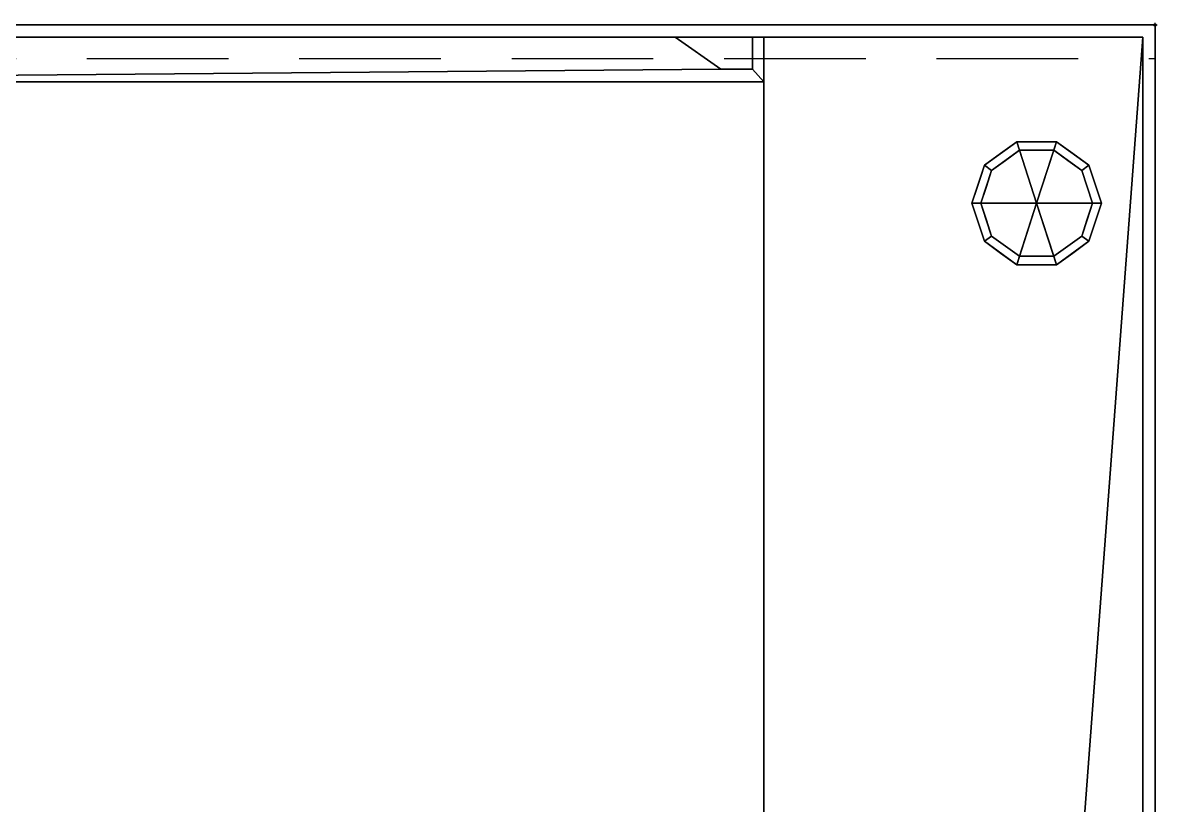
# Model space of a CAD drawing. Header units: millimetres. Extents: x -1 to 1601, y -701 to 1.
# Drawn here: x 1092 to 1601, y -350 to 1 of the extents above; entities that cross this region are included whole.
import ezdxf

# ---------------------------------------------------------------- set-up
doc = ezdxf.new("R2010")
doc.units = ezdxf.units.MM
doc.header["$PDMODE"] = 34
doc.linetypes.add('NASCOSTA', pattern=[9.525, 6.35, -3.175])
for name, color, linetype in [('IQ_200_2D', 1, 'Continuous'), ('IQ_200_3D', 1, 'Continuous'), ('IQ_204_2D', 7, 'Continuous'), ('IQ_204_3D', 7, 'Continuous'), ('IQ_INS_3D', 3, 'Continuous')]:
    doc.layers.add(name, color=color, linetype=linetype)

msp = doc.modelspace()

# ---------------------------------------------------------------- linework, layer by layer
at = {"layer": 'IQ_200_2D', "linetype": 'Continuous'}
msp.add_line((0, 0), (1555, 0), dxfattribs=at)
at = {"layer": 'IQ_200_2D'}
for p, q in [((0, 0), (1600, 0)), ((1600, 0), (1600, -700))]:
    msp.add_line(p, q, dxfattribs=at)
at = {"layer": 'IQ_200_3D'}
for points in [[(1600, 0, 900), (1600, 0, 850), (0, 0, 850), (0, 0, 900)], [(1600, -700, 850), (0, -700, 850), (0, 0, 850), (1600, 0, 850)], [(0, 0, 900), (0, -700, 900), (1600, -700, 900), (1600, 0, 900)], [(1600, -700, 900), (1600, -700, 850), (1600, 0, 850), (1600, 0, 900)]]:
    msp.add_3dface(points, dxfattribs=at)
at = {"layer": 'IQ_204_2D', "linetype": 'NASCOSTA', "ltscale": 10}
msp.add_line((740, -15), (1600, -15), dxfattribs=at)
at = {"layer": 'IQ_INS_3D'}
msp.add_point((1600, 0), dxfattribs=at)

# ---------------------------------------------------------------- meshes
at = {"layer": 'IQ_200_3D'}
mesh = msp.add_polyface(dxfattribs=at)
corners = [(5.5, -5.5, 850), (5.5, -694.5, 850), (55.5, -694.5, 850), (55.5, -5.5, 850), (1594.5, -694.5, 850), (1594.5, -5.5, 850), (1424.5, -5.5, 850), (1424.5, -674.5, 850), (1544.5, -674.5, 850), (1544.5, -694.5, 850)]
mesh.append_faces([[corners[k] for k in face] for face in [(2, 3, 0, 1)]])
mesh.append_faces([[corners[k] for k in face] for face in [(6, 7, 8, 5)]], dxfattribs={"vtx2": -1})
mesh.append_faces([[corners[k] for k in face] for face in [(8, 9, 4, 5)]], dxfattribs={"vtx3": -1})
mesh = msp.add_polyface(dxfattribs=at)
corners = [(1594.5, -694.5, 150), (5.5, -694.5, 150), (5.5, -5.5, 150), (1594.5, -5.5, 150)]
mesh.append_faces([[corners[k] for k in face] for face in [(0, 1, 2, 3)]])
mesh = msp.add_polyface(dxfattribs=at)
corners = [(1594.5, -5.5, 150), (5.5, -5.5, 150), (5.5, -5.5, 850), (55.5, -5.5, 850), (55.5, -5.5, 200), (1424.5, -5.5, 200), (1424.5, -5.5, 850), (1594.5, -5.5, 850)]
mesh.append_faces([[corners[k] for k in face] for face in [(5, 0, 1, 4)]], dxfattribs={"vtx0": -1, "vtx2": -1})
mesh.append_faces([[corners[k] for k in face] for face in [(2, 3, 4, 1)]], dxfattribs={"vtx2": -1})
mesh.append_faces([[corners[k] for k in face] for face in [(5, 6, 7, 0)]], dxfattribs={"vtx3": -1})
mesh = msp.add_polyface(dxfattribs=at)
corners = [(1544.5, -674.5, 200), (1424.5, -674.5, 200), (1424.5, -5.5, 200), (55.5, -5.5, 200), (55.5, -694.5, 200), (1544.5, -694.5, 200)]
mesh.append_faces([[corners[k] for k in face] for face in [(5, 0, 1, 4)]], dxfattribs={"vtx2": -1})
mesh.append_faces([[corners[k] for k in face] for face in [(1, 2, 3, 4)]], dxfattribs={"vtx3": -1})
mesh = msp.add_polyface(dxfattribs=at)
corners = [(1424.5, -25.5, 200), (740, -25.5, 200), (740, -5.5, 200), (1384.86, -5.5, 200), (1405.34, -19.84, 200), (1419.5, -19.84, 200), (1419.5, -5.5, 200), (1424.5, -5.5, 200)]
mesh.append_faces([[corners[k] for k in face] for face in [(7, 0, 5, 6), (3, 4, 1, 2)]], dxfattribs={"vtx1": -1})
mesh.append_faces([[corners[k] for k in face] for face in [(4, 5, 0, 1)]], dxfattribs={"vtx1": -1, "vtx3": -1})
mesh = msp.add_polyface(dxfattribs=at)
corners = [(1424.5, -25.5, 850), (1424.5, -5.5, 850), (1419.5, -5.5, 850), (1419.5, -19.84, 850), (1405.34, -19.84, 850), (1384.86, -5.5, 850), (740, -5.5, 850), (740, -25.5, 850)]
mesh.append_faces([[corners[k] for k in face] for face in [(7, 4, 5, 6), (3, 0, 1, 2)]], dxfattribs={"vtx0": -1})
mesh.append_faces([[corners[k] for k in face] for face in [(4, 7, 0, 3)]], dxfattribs={"vtx0": -1, "vtx2": -1})
mesh = msp.add_polyface(dxfattribs=at)
corners = [(740, -5.5, 200), (740, -5.5, 850), (1384.86, -5.5, 850), (1384.86, -5.5, 200)]
mesh.append_faces([[corners[k] for k in face] for face in [(0, 1, 2, 3)]])
mesh = msp.add_polyface(dxfattribs=at)
corners = [(1384.86, -5.5, 200), (1384.86, -5.5, 850), (1405.34, -19.84, 850), (1405.34, -19.84, 200)]
mesh.append_faces([[corners[k] for k in face] for face in [(0, 1, 2, 3)]])
mesh = msp.add_polyface(dxfattribs=at)
corners = [(1419.5, -5.5, 200), (1419.5, -5.5, 850), (1424.5, -5.5, 850), (1424.5, -5.5, 200)]
mesh.append_faces([[corners[k] for k in face] for face in [(0, 1, 2, 3)]])
mesh = msp.add_polyface(dxfattribs=at)
corners = [(1419.5, -19.84, 200), (1419.5, -19.84, 850), (1419.5, -5.5, 850), (1419.5, -5.5, 200)]
mesh.append_faces([[corners[k] for k in face] for face in [(0, 1, 2, 3)]])
mesh = msp.add_polyface(dxfattribs=at)
corners = [(1424.5, -5.5, 200), (1424.5, -5.5, 850), (1424.5, -25.5, 850), (1424.5, -25.5, 200)]
mesh.append_faces([[corners[k] for k in face] for face in [(0, 1, 2, 3)]])
mesh = msp.add_polyface(dxfattribs=at)
corners = [(1424.5, -674.5, 850), (1424.5, -5.5, 850), (1424.5, -5.5, 200), (1424.5, -674.5, 200)]
mesh.append_faces([[corners[k] for k in face] for face in [(0, 1, 2, 3)]])
mesh = msp.add_polyface(dxfattribs=at)
corners = [(1594.5, -694.5, 850), (1594.5, -694.5, 150), (1594.5, -5.5, 150), (1594.5, -5.5, 850)]
mesh.append_faces([[corners[k] for k in face] for face in [(0, 1, 2, 3)]])
mesh = msp.add_polyface(dxfattribs=at)
corners = [(1405.34, -19.84, 200), (1405.34, -19.84, 850), (1419.5, -19.84, 850), (1419.5, -19.84, 200)]
mesh.append_faces([[corners[k] for k in face] for face in [(0, 1, 2, 3)]])
mesh = msp.add_polyface(dxfattribs=at)
corners = [(1424.5, -25.5, 200), (1424.5, -25.5, 850), (740, -25.5, 850), (740, -25.5, 200)]
mesh.append_faces([[corners[k] for k in face] for face in [(0, 1, 2, 3)]])
at = {"layer": 'IQ_204_3D'}
mesh = msp.add_polyface(dxfattribs=at)
corners = [(1546.9, -80, 150), (1575.9, -80, 150), (1570.36, -62.95, 150), (1555.86, -52.42, 150), (1537.94, -52.42, 150), (1523.44, -62.95, 150), (1517.9, -80, 150)]
mesh.append_faces([[corners[k] for k in face] for face in [(0, 4, 5, 6)]], dxfattribs={"vtx0": -1})
mesh.append_faces([[corners[k] for k in face] for face in [(0, 3, 4)]], dxfattribs={"vtx0": -1, "vtx2": -1})
mesh.append_faces([[corners[k] for k in face] for face in [(0, 1, 2, 3)]], dxfattribs={"vtx3": -1})
mesh = msp.add_polyface(dxfattribs=at)
corners = [(1517.9, -80, 150), (1523.44, -62.95, 150), (1537.94, -52.42, 150), (1555.86, -52.42, 150), (1570.36, -62.95, 150), (1575.9, -80, 150), (1575.9, -80, 25), (1570.36, -62.95, 25), (1555.86, -52.42, 25), (1537.94, -52.42, 25), (1523.44, -62.95, 25), (1517.9, -80, 25), (1563.11, -57.69, 150), (1563.11, -57.69, 25), (1573.13, -71.48, 25), (1573.13, -71.48, 150), (1546.9, -52.42, 150), (1546.9, -52.42, 25), (1530.69, -57.69, 25), (1530.69, -57.69, 150), (1520.21, -72.88, 25), (1520.67, -71.48, 150), (1521.83, -67.92, 25)]
mesh.append_faces([[corners[k] for k in face] for face in [(22, 1, 10), (1, 22, 21)]], dxfattribs={"vtx0": -1, "vtx1": -1})
mesh.append_faces([[corners[k] for k in face] for face in [(20, 0, 21)]], dxfattribs={"vtx0": -1, "vtx2": -1})
mesh.append_faces([[corners[k] for k in face] for face in [(22, 20, 21)]], dxfattribs={"vtx1": -1, "vtx2": -1})
mesh.append_faces([[corners[k] for k in face] for face in [(2, 16, 17, 9), (13, 8, 3, 12), (4, 15, 14, 7), (7, 13, 12, 4), (9, 18, 19, 2), (16, 3, 8, 17), (1, 19, 18, 10)]], dxfattribs={"vtx1": -1, "vtx3": -1})
mesh.append_faces([[corners[k] for k in face] for face in [(5, 6, 14, 15), (20, 11, 0)]], dxfattribs={"vtx2": -1})
mesh = msp.add_polyface(dxfattribs=at)
corners = [(1517.9, -80, 25), (1523.44, -62.95, 25), (1537.94, -52.42, 25), (1555.86, -52.42, 25), (1570.36, -62.95, 25), (1575.9, -80, 25), (1571.9, -80, 25), (1567.13, -65.31, 25), (1554.63, -56.22, 25), (1539.17, -56.22, 25), (1526.67, -65.31, 25), (1521.9, -80, 25)]
mesh.append_faces([[corners[k] for k in face] for face in [(10, 1, 2, 9)]], dxfattribs={"vtx0": -1, "vtx2": -1})
mesh.append_faces([[corners[k] for k in face] for face in [(6, 7, 4, 5)]], dxfattribs={"vtx1": -1})
mesh.append_faces([[corners[k] for k in face] for face in [(8, 9, 2, 3), (7, 8, 3, 4)]], dxfattribs={"vtx1": -1, "vtx3": -1})
mesh.append_faces([[corners[k] for k in face] for face in [(11, 0, 1, 10)]], dxfattribs={"vtx2": -1})
mesh = msp.add_polyface(dxfattribs=at)
corners = [(1521.9, -80, 25), (1526.67, -65.31, 25), (1539.17, -56.22, 25), (1554.63, -56.22, 25), (1567.13, -65.31, 25), (1571.9, -80, 25), (1571.9, -80, 0), (1567.13, -65.31, 0), (1554.63, -56.22, 0), (1539.17, -56.22, 0), (1526.67, -65.31, 0), (1521.9, -80, 0), (1560.88, -60.76, 0), (1560.88, -60.76, 25), (1569.51, -72.65, 25), (1569.51, -72.65, 0), (1546.9, -56.22, 25), (1546.9, -56.22, 0), (1524.22, -72.87, 0), (1524.29, -72.65, 25), (1532.92, -60.76, 0), (1532.92, -60.76, 25)]
mesh.append_faces([[corners[k] for k in face] for face in [(15, 14, 5, 6)]], dxfattribs={"vtx0": -1})
mesh.append_faces([[corners[k] for k in face] for face in [(7, 4, 14, 15), (9, 2, 16, 17), (8, 3, 13, 12), (12, 13, 4, 7), (19, 10, 18), (17, 16, 3, 8), (10, 19, 1), (18, 0, 19)]], dxfattribs={"vtx0": -1, "vtx2": -1})
mesh.append_faces([[corners[k] for k in face] for face in [(21, 2, 9, 20), (1, 21, 20, 10)]], dxfattribs={"vtx1": -1, "vtx3": -1})
mesh.append_faces([[corners[k] for k in face] for face in [(18, 11, 0)]], dxfattribs={"vtx2": -1})
mesh = msp.add_polyface(dxfattribs=at)
corners = [(1521.9, -80, 0), (1526.67, -65.31, 0), (1539.17, -56.22, 0), (1554.63, -56.22, 0), (1567.13, -65.31, 0), (1571.9, -80, 0), (1546.9, -80, 0)]
mesh.append_faces([[corners[k] for k in face] for face in [(1, 2, 6, 0)]], dxfattribs={"vtx1": -1})
mesh.append_faces([[corners[k] for k in face] for face in [(2, 3, 6)]], dxfattribs={"vtx1": -1, "vtx2": -1})
mesh.append_faces([[corners[k] for k in face] for face in [(4, 5, 6, 3)]], dxfattribs={"vtx2": -1})
mesh = msp.add_polyface(dxfattribs=at)
corners = [(1546.9, -80, 150), (1517.9, -80, 150), (1523.44, -97.05, 150), (1537.94, -107.58, 150), (1555.86, -107.58, 150), (1570.36, -97.05, 150), (1575.9, -80, 150)]
mesh.append_faces([[corners[k] for k in face] for face in [(0, 4, 5, 6)]], dxfattribs={"vtx0": -1})
mesh.append_faces([[corners[k] for k in face] for face in [(4, 0, 3)]], dxfattribs={"vtx0": -1, "vtx1": -1})
mesh.append_faces([[corners[k] for k in face] for face in [(0, 1, 2, 3)]], dxfattribs={"vtx3": -1})
mesh = msp.add_polyface(dxfattribs=at)
corners = [(1575.9, -80, 150), (1570.36, -97.05, 150), (1555.86, -107.58, 150), (1537.94, -107.58, 150), (1523.44, -97.05, 150), (1517.9, -80, 150), (1517.9, -80, 25), (1523.44, -97.05, 25), (1537.94, -107.58, 25), (1555.86, -107.58, 25), (1570.36, -97.05, 25), (1575.9, -80, 25), (1520.21, -87.12, 150), (1520.67, -88.52, 25), (1530.69, -102.31, 25), (1530.69, -102.31, 150), (1546.9, -107.58, 150), (1546.9, -107.58, 25), (1563.11, -102.31, 25), (1563.11, -102.31, 150), (1573.59, -87.12, 25), (1573.13, -88.52, 150), (1521.83, -92.08, 150), (1571.97, -92.08, 25)]
mesh.append_faces([[corners[k] for k in face] for face in [(6, 12, 5)]], dxfattribs={"vtx0": -1})
mesh.append_faces([[corners[k] for k in face] for face in [(23, 1, 10), (22, 7, 4), (7, 22, 13), (1, 23, 21)]], dxfattribs={"vtx0": -1, "vtx1": -1})
mesh.append_faces([[corners[k] for k in face] for face in [(12, 6, 13), (20, 0, 21)]], dxfattribs={"vtx0": -1, "vtx2": -1})
mesh.append_faces([[corners[k] for k in face] for face in [(22, 12, 13), (23, 20, 21)]], dxfattribs={"vtx1": -1, "vtx2": -1})
mesh.append_faces([[corners[k] for k in face] for face in [(15, 4, 7, 14), (3, 15, 14, 8), (17, 9, 2, 16), (19, 2, 9, 18), (18, 10, 1, 19), (16, 3, 8, 17)]], dxfattribs={"vtx1": -1, "vtx3": -1})
mesh.append_faces([[corners[k] for k in face] for face in [(20, 11, 0)]], dxfattribs={"vtx2": -1})
mesh = msp.add_polyface(dxfattribs=at)
corners = [(1575.9, -80, 25), (1570.36, -97.05, 25), (1555.86, -107.58, 25), (1537.94, -107.58, 25), (1523.44, -97.05, 25), (1517.9, -80, 25), (1521.9, -80, 25), (1526.67, -94.69, 25), (1539.17, -103.78, 25), (1554.63, -103.78, 25), (1567.13, -94.69, 25), (1571.9, -80, 25)]
mesh.append_faces([[corners[k] for k in face] for face in [(1, 10, 11, 0)]], dxfattribs={"vtx0": -1})
mesh.append_faces([[corners[k] for k in face] for face in [(3, 8, 9, 2), (2, 9, 10, 1)]], dxfattribs={"vtx0": -1, "vtx2": -1})
mesh.append_faces([[corners[k] for k in face] for face in [(3, 4, 7, 8)]], dxfattribs={"vtx1": -1, "vtx3": -1})
mesh.append_faces([[corners[k] for k in face] for face in [(4, 5, 6, 7)]], dxfattribs={"vtx3": -1})
mesh = msp.add_polyface(dxfattribs=at)
corners = [(1571.9, -80, 25), (1567.13, -94.69, 25), (1554.63, -103.78, 25), (1539.17, -103.78, 25), (1526.67, -94.69, 25), (1521.9, -80, 25), (1521.9, -80, 0), (1526.67, -94.69, 0), (1539.17, -103.78, 0), (1554.63, -103.78, 0), (1567.13, -94.69, 0), (1571.9, -80, 0), (1524.22, -87.13, 0), (1524.29, -87.35, 25), (1532.92, -99.24, 25), (1532.92, -99.24, 0), (1546.9, -103.78, 25), (1546.9, -103.78, 0), (1569.58, -87.13, 0), (1569.51, -87.35, 25), (1560.88, -99.24, 25), (1560.88, -99.24, 0)]
mesh.append_faces([[corners[k] for k in face] for face in [(7, 13, 12)]], dxfattribs={"vtx0": -1, "vtx1": -1})
mesh.append_faces([[corners[k] for k in face] for face in [(15, 14, 4, 7), (14, 15, 8, 3), (12, 13, 5), (9, 2, 16), (19, 10, 18), (10, 19, 1), (20, 21, 10, 1), (2, 9, 21, 20), (18, 0, 19)]], dxfattribs={"vtx0": -1, "vtx2": -1})
mesh.append_faces([[corners[k] for k in face] for face in [(4, 13, 7), (8, 17, 3)]], dxfattribs={"vtx1": -1, "vtx2": -1})
mesh.append_faces([[corners[k] for k in face] for face in [(16, 3, 17, 9)]], dxfattribs={"vtx1": -1, "vtx3": -1})
mesh.append_faces([[corners[k] for k in face] for face in [(5, 6, 12), (18, 11, 0)]], dxfattribs={"vtx2": -1})
mesh = msp.add_polyface(dxfattribs=at)
corners = [(1571.9, -80, 0), (1567.13, -94.69, 0), (1554.63, -103.78, 0), (1539.17, -103.78, 0), (1526.67, -94.69, 0), (1521.9, -80, 0), (1546.9, -80, 0)]
mesh.append_faces([[corners[k] for k in face] for face in [(3, 6, 2)]], dxfattribs={"vtx0": -1, "vtx1": -1})
mesh.append_faces([[corners[k] for k in face] for face in [(1, 2, 6, 0)]], dxfattribs={"vtx1": -1})
mesh.append_faces([[corners[k] for k in face] for face in [(4, 5, 6, 3)]], dxfattribs={"vtx2": -1})

doc.saveas('drawing.dxf')
